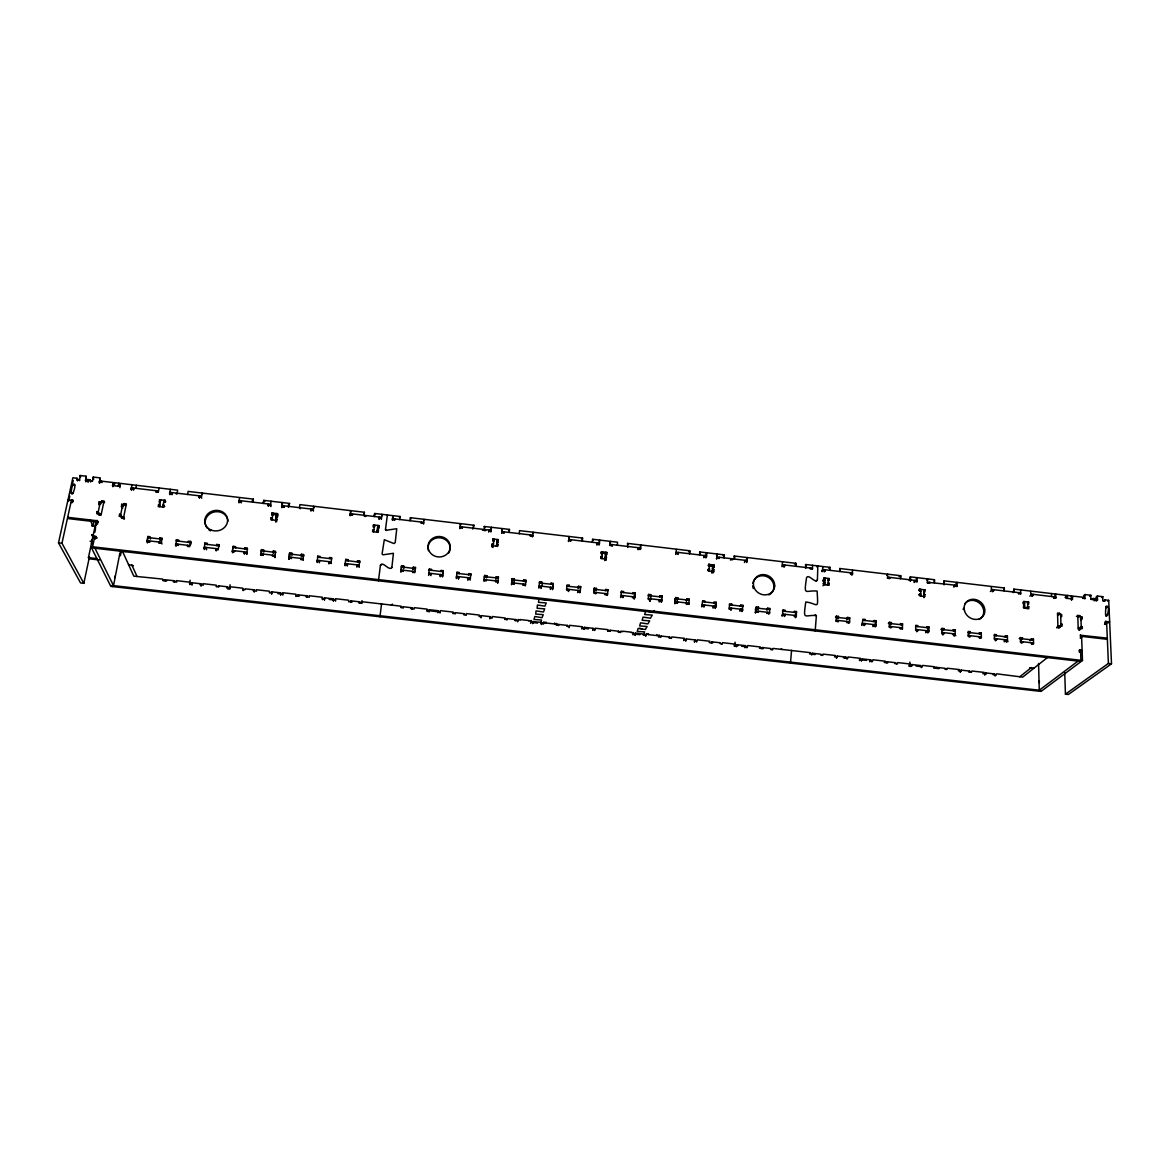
<?xml version="1.0" encoding="UTF-8"?>
<svg xmlns="http://www.w3.org/2000/svg" width="1170" height="1170" viewBox="0 0 1170 1170"><rect width="100%" height="100%" fill="white"/><g stroke="black" fill="none" stroke-linecap="round" stroke-linejoin="round"><path stroke-width="1.5" d="M403.197 607.83L403.211 606.762L412.089 607.771L412.074 608.824M403.24 571.413L403.24 570.214L403.109 571.253L400.871 570.989M925.719 632.751L926.742 630.688L925.719 631.741M926.757 627.632L926.757 626.623L928.863 626.871L928.848 631.946L926.742 631.698M927.43 583.055L927.605 578.901L926.581 580.028M927.825 632.999L927.825 627.924L928.863 626.871M929.506 583.303L929.682 582.119L928.658 583.245M403.796 566.104L403.65 568.342L403.796 566.104L401.559 565.841L400.886 572.188M920.293 666.461L920.307 665.496L911.883 664.545L910.947 666.432L911.883 664.545M920.79 596.027L920.805 589.373L919.474 590.865L919.474 588.876M923.934 589.738L923.949 597.621L924.973 594.521L923.934 594.389M923.964 592.971L924.987 589.856L919.766 589.241L918.772 590.367M914.106 582.528L915.101 580.393L914.121 581.534M915.861 581.665L917.192 580.642L887.65 577.146M917.017 581.826L917.207 577.673L916.212 578.814M917.792 630.674L917.792 629.65L916.783 631.727L917.792 630.674L915.686 630.425L915.7 625.336L917.806 625.584L917.806 626.608M919.752 593.907L918.757 595.018L920.79 594.024L919.752 593.907L919.752 595.896L924.973 596.51M919.766 589.241L919.766 591.245L920.805 591.362M910.333 580.788L910.275 577.468M909.924 662.074L909.748 665.438M934.391 582.733L934.464 579.706L910.333 576.854L910.289 579.867M910.582 580.861L910.333 576.854M900.505 578.302L900.666 575.713L839.768 568.503L840.235 571.209M900.213 628.831L900.139 627.91M900.417 624.59L900.417 623.581L902.538 623.815L902.333 629.08M900.666 575.713L900.549 578.77M886.216 662.659L887.109 661.723L895.533 662.688L895.533 663.653L897.507 663.873M887.474 578.331L887.679 574.178L886.743 575.318M887.094 662.688L887.109 661.723M891.452 622.542L890.487 624.619L891.452 622.542L889.346 622.294L889.288 627.383L891.394 627.617L891.408 626.608L890.458 627.661M889.566 578.58L889.726 577.395L888.79 578.536M873.01 626.667L873.961 624.59L873.025 625.658M874.005 621.533L874.019 620.524L876.125 620.758L876.052 625.848L875.131 626.915L875.175 623.522M592.342 542.383L592.59 539.253L617.555 542.207L617.321 545.205M869.836 661.767L870.714 659.865L862.246 658.9L861.383 660.801L862.246 658.9M412.688 572.51L412.703 571.311L412.571 572.335L414.794 572.598L415.467 567.45L413.244 567.187L413.083 569.424L413.244 567.187M592.605 539.385L593.117 540.306M861.91 625.394L862.904 619.237L865.025 619.471L864.996 620.495M864.937 624.561L864.952 623.552L864.03 625.628L864.937 624.561L862.817 624.327M415.467 567.45L415.438 568.649L401.427 566.865L401.427 568.474M845.793 658.008L845.808 657.043L837.34 656.077L836.506 657.979L837.34 656.077M847.533 617.453L846.641 619.544L847.533 617.453L849.654 617.702L849.552 622.791L847.431 622.542L847.446 621.533L846.568 622.601M850.502 573.973L850.444 573.066M851.614 574.075L852.755 573.037L823.007 569.512L821.91 571.062M851.921 572.525L851.862 575.172L852.637 570.287M836.126 621.431L836.389 616.166L838.51 616.414L837.632 618.506L838.51 616.414M838.246 621.679L838.422 620.48L837.559 621.562M839.768 568.503L839.694 571.486M828.053 585.146L828.214 578.463M828.097 583.143L829.15 583.26L829.106 585.263L823.826 584.649L823.007 585.775M824.002 577.965L823.124 581.11L824.002 577.965L829.267 578.594L829.223 580.583L828.17 580.466M806.232 567.201L805.604 564.496L830.027 567.348L829.866 570.419M822.159 571.677L822.919 566.763M823.826 584.649L823.885 582.645L824.938 582.762L823.066 583.786L823.885 582.645M825.084 570.755L825.113 569.761L824.265 571.925L825.084 570.755L822.978 570.507M824.879 584.766L825.055 578.097L823.958 579.618M421.317 523.283L421.449 522.069L421.317 523.078L423.511 523.326L424.037 519.319L423.993 520.343M822.817 655.39L820.828 655.171L820.843 654.205L812.346 653.24L811.688 654.995M815.168 630.937L816.397 615.537C804.112 614.601 803.088 621.241 805.779 601.994C817.976 603.267 818.386 611.53 817.099 591.069C805.004 589.987 803.79 596.817 806.539 577.658C808.645 573.388 815.314 584.122 817.42 579.867L817.83 565.914L817.026 567.084M810.371 568.02L810.342 569.015L812.448 569.264L812.565 565.285M423.584 524.028L423.642 522.332L392.491 518.646L392.52 520.357M805.706 568.43L805.589 564.583M363.928 515.356L364.382 512.255L299.886 504.621L299.461 507.78L300.383 508.76M484.585 530.507L484.234 526.441L509.491 529.425L508.511 530.303M791.578 650.301L790.452 663.127M795.644 565.9L795.834 563.311L734.248 556.013L734.862 557.914M794.196 615.376L794.167 616.4L796.302 616.648L796.477 611.544L794.342 611.296L794.298 612.319M795.834 563.311L795.688 566.353M795.527 617.731L796.477 611.544M781.94 566.719L782.554 561.995M782.189 616.195L783.125 609.994L785.26 610.243L785.231 611.266M784.675 565.987L784.704 564.993L783.929 567.158L784.675 565.987L782.554 565.739M785.07 615.347L785.114 614.323L784.324 616.444L785.07 615.347L782.935 615.098M766.745 613.387L767.461 612.29L767.418 613.314L769.553 613.563L769.758 608.458L767.622 608.21L766.862 610.33M762.138 648.502L762.167 647.536L770.723 648.502L770.679 649.482L772.697 649.701M427.05 611.515L427.24 609.146L414.18 607.654L414.151 609.073L410.889 608.692M428.629 575.391L428.82 573.168L442.684 574.777L442.582 576.357M429.288 570.258L429.332 569.059L431.554 569.307L431.423 570.346M755.454 613.109L755.688 608.005L756.376 606.908L758.526 607.157L757.78 609.278L758.526 607.157M756.376 606.908L756.156 612.012L758.306 612.261L758.35 611.237L757.648 612.334M745.553 645.65L744.88 647.58L745.553 645.65L736.983 644.67L736.31 646.615L736.983 644.67M429.302 609.731L429.127 611.749L429.302 609.731L438.165 610.74L438.092 611.778M430.853 575.655L431.043 573.432L430.911 574.455L428.688 574.207L429.332 569.059M739.923 611.31L740.639 609.19L739.966 610.287M740.785 606.133L740.829 605.109L742.979 605.358L742.072 611.559L742.233 608.166M744.471 562.507L745.188 560.328L744.529 561.512M746.445 561.659L747.308 560.576L717.225 557.022L716.406 558.602M746.709 562.551L747.454 557.578L746.562 559.172M735.082 642.184L734.307 646.381M252.837 502.179L253.363 499.122L188.121 491.4L187.595 494.53M253.363 499.151L252.179 500.848M729.202 609.087L729.568 603.808L731.703 604.056L731.659 605.066M731.455 609.16L731.499 608.137L730.811 610.257L731.455 609.16L729.305 608.912M734.102 559.011L734.248 556.013M724.259 555.457L724.128 557.958L724.391 554.858L699.718 551.933L700.42 553.849M722.299 643.983L720.267 643.749L720.325 642.783L711.726 641.803L711.579 642.944M713.071 608.21L713.744 606.089L713.13 607.201M713.919 603.018L713.963 601.994L716.128 602.243L715.85 607.362L713.685 607.113M716.654 559.011L717.385 554.024L716.566 555.618M715.221 608.458L716.128 602.243M719.184 558.47L719.345 557.271L718.731 558.456M708.508 569.088L707.909 570.258L709.576 569.22L708.508 569.088L708.391 571.092L713.729 571.721L713.846 569.717L712.164 570.77L713.846 569.717M714.095 565.037L713.378 568.21L714.095 565.037L708.771 564.408L708.654 566.412L709.722 566.543M709.152 564.101L709.459 571.223M713.232 570.887L713.13 572.89L713.729 571.721M704.384 556.51L704.442 555.501L703.799 557.695L704.384 556.51L706.519 556.759L706.738 552.766L705.949 554.361M701.781 606.908L702.658 600.693L704.823 600.941L704.764 601.965M705.817 556.847L706.578 555.765L676.348 552.181L675.631 553.79M703.93 607.157L704.589 605.022L703.989 606.133M699.718 551.933L699.528 554.96M695.024 639.902L694.424 641.862L695.024 639.902L686.395 638.937L685.81 640.882L686.395 638.937M90.192 519.86L92.927 526.31L93.688 522.083M689.7 551.377L689.539 553.863L689.817 550.763L627.529 543.392L627.983 544.43M686.615 604.173L686.775 602.974L686.205 604.086M687.024 598.879L686.395 601.029L687.024 598.879L689.188 599.128L688.779 604.422M438.048 611.705L437.975 612.758L438.165 610.74M440.344 575.552L440.271 576.737L440.476 574.514L440.344 575.552L442.567 575.801M675.807 553.395L675.748 554.39L676.435 549.432M674.812 603.808L675.69 597.563L677.839 597.811L677.24 599.961L677.839 597.811M677.971 554.434L678.483 552.445L677.942 553.644M675.69 597.563L675.353 602.682L677.518 602.93L677.591 601.906L677.035 603.033M669.503 638.162L669.649 637.021L661.006 636.041L660.523 637.036M440.052 612.992L440.271 610.623L453.287 612.1L453.156 613.49M442.962 573.285L443.064 571.691L429.214 570.082M443.108 571.852L443.196 570.667L440.973 570.404L440.856 571.428M648.356 633.628L648.282 634.608L656.94 635.588L656.999 634.608M659.149 601.994L659.719 599.844L659.222 600.971M659.938 596.773L659.997 595.749L662.161 595.998L661.313 602.243L661.533 598.835M658.491 636.802L659.163 635.003M661.006 636.041L660.933 637.021L658.9 636.787M635.544 633.16L635.032 635.12L635.544 633.16L644.202 634.14L644.143 635.105L646.176 635.339L645.723 636.334M650.725 595.705L650.798 594.682L648.633 594.433L648.268 599.552L650.432 599.8L650.505 598.777L649.95 600.927L650.432 599.8M645.796 635.368L646.425 633.555M648.282 634.608L648.472 633.789M651.251 595.764L649.906 601.409M632.59 596.715L632.517 597.738L634.696 597.987L635.076 592.868L632.897 592.62L632.824 593.643M622.82 631.215L631.493 632.209M634.345 595.91L634.155 598.47L634.769 596.963L621.182 595.398L620.597 596.905M634.228 599.113L635.076 592.868M638.059 549.724L638.513 547.721L638.045 548.935M640.502 549.169L640.882 544.971L640.253 546.595M450.07 549.227L450.172 547.999A11.1 10.237 4.2 0 0 434.699 537.293A11.1 10.237 4.2 0 0 432.564 554.902A11.1 10.237 4.2 0 0 450.172 547.999M620.67 597.548L621.504 591.289L623.668 591.552L623.595 592.576M609.614 631.259L610.009 630.25L618.696 631.244L618.623 632.209L620.67 632.443M622.908 597.621L623.361 595.647L622.923 596.773M627.529 543.392L627.764 547.414M609.862 631.39L610.009 630.25M610.067 545.571L610.462 541.374L609.921 543.012M605.314 590.616L605.724 589.475L607.903 589.724L607.479 594.843L605.299 594.594L605.387 593.57L604.992 594.711M612.217 545.834L612.363 544.62L611.954 545.849M601.965 558.616L602.521 551.904L602.009 553.512M606.06 558.309L605.884 560.313L606.455 557.096L605.373 556.978L604.978 558.178L606.06 558.309L606.455 557.096M606.44 553.615L606.279 555.633L606.835 552.415L601.453 551.772L601.058 552.986L606.44 553.615L606.835 552.415M605.636 590.499L605.724 589.475M597.212 543.845L597.3 542.851L596.832 545.074L597.212 543.845L599.362 544.094L599.698 540.101L599.186 541.739M596.466 588.393L595.998 590.572L596.466 588.393L594.287 588.144L593.848 593.278L596.042 593.526L596.115 592.503L595.735 593.643M598.981 544.24L599.449 543.099L568.869 539.487L568.444 541.14M593.117 628.334L592.678 630.308L593.117 628.334L584.4 627.339L583.976 629.328L584.4 627.339M601.058 556.467L600.663 557.68L601.746 557.797L602.14 556.598L601.058 556.467L600.883 558.485L606.294 559.114M601.453 551.772L601.278 553.79L602.36 553.907M578.112 587.472L578.463 586.316L580.656 586.565L580.203 591.698L578.009 591.435L578.097 590.411L577.658 592.59L577.761 591.567M399.716 519.626L400.169 516.496L374.619 513.469L374.239 516.613L374.605 514.098M459.942 528.708L460.161 526.646L491.093 530.303L490.859 531.97L491.429 527.29L491.195 528.972M460.366 525.33L460.527 523.634L460.015 528.328M582.324 541.081L582.587 538.068L519.568 530.624L519.275 533.754M578.463 586.316L578.024 588.495M456.315 578.594L456.534 576.371L470.369 577.965L470.121 580.174M456.914 573.461L457.031 572.262L459.24 572.525L459.123 573.709M568.708 590.367L568.81 589.344L568.386 591.523L568.708 590.367L566.529 590.119L566.997 584.985L569.176 585.234L569.088 586.272M558.441 625.453L558.734 624.429L567.465 625.423L567.377 626.389L569.439 626.623M462.223 528.167L462.355 526.895L462.223 527.904L460.044 527.641M556.379 625.219L556.818 623.376M558.734 624.429L558.646 625.409L556.584 625.175M568.518 541.52L569.146 536.489L568.722 538.141M453.141 613.431L455.218 613.665L455.335 612.685L464.168 613.694L464.037 614.835M552.533 589.695L552.854 586.272M545.966 622.001L545.863 622.966L554.609 623.961L554.712 622.996M543.538 623.756L543.948 621.913M550.339 589.431L550.734 587.252L550.441 588.408M551.026 584.181L551.128 583.157L553.322 583.406L552.825 588.539L550.646 588.276M538.843 588.115L539.619 581.826L541.812 582.075L541.71 583.099M541.315 587.208L541.417 586.185L541.037 588.364L541.315 587.208L539.121 586.945M541.944 586.243L542.236 583.157M532.993 621.504L532.642 623.508L532.993 621.504L541.754 622.498L541.388 624.487L541.651 623.478M520.138 619.559L528.913 620.553M537.556 623.083L530.683 622.294L531.048 620.436M532.628 536.43L533.081 532.218L532.876 533.213M515.853 620.539L515.955 619.573L507.166 618.579L506.976 619.603M523.604 581.007L523.707 579.984L525.9 580.232L525.389 585.366L523.18 585.117L523.297 584.079L523.048 585.249M513.791 584.225L513.937 583.011L513.718 584.166M514.376 578.901L514.039 581.095L514.376 578.901L512.167 578.638L511.773 581.241M507.034 619.72L507.166 618.579M512.167 578.638L511.626 583.771L513.835 584.035M288.42 507.341L289.575 503.407L263.718 500.35L263.279 503.495L263.703 500.979M509.476 529.454L509.169 532.438M496.504 546.229L497.25 539.502L497.001 541.169M497.82 544.342L497.63 545.586L496.548 545.454L496.738 544.211L497.82 544.342L497.601 546.361L492.131 545.717L491.956 546.96L492.365 543.699L493.447 543.831L493.272 545.074L492.19 544.942L492.365 543.699M497.937 542.895L498.347 539.633L492.877 538.99L492.702 540.233M490.098 616.634L489.82 618.637L490.098 616.634L481.294 615.639L481.031 617.643L481.294 615.639M495.758 580.905L495.656 581.929L497.864 582.192L498.42 577.059L496.212 576.795L495.919 579.004L496.212 576.795M504.021 533.052L504.109 532.16M468.483 574.923L468.643 573.607L470.852 573.856L470.706 575.055M486.384 579.823L486.267 580.846L484.058 580.598L484.643 575.465L486.852 575.713L486.735 576.737M492.877 538.99L492.658 541.008L493.755 541.14M466.113 615.069L466.289 613.577L479.261 615.054L479.071 616.444L481.177 616.605M472.841 529.118L474.113 525.242L410.363 517.696L409.968 520.708M464.168 613.694L464.051 614.659L466.128 614.893M470.852 573.856L470.252 579.004L468.044 578.74M455.218 613.665L455.335 612.685M457.031 572.262L456.417 577.41L458.625 577.658M459.123 573.549L459.24 572.525M442.479 576.985L443.196 570.667M177.094 493.228L177.679 490.171L101.468 481.148L101.351 482.391M411.957 608.751L412.089 607.771M403.211 606.762L403.08 607.742L400.988 607.508M488.65 532.087L488.914 530.039L488.797 531.048L490.976 531.297M381.566 603.72L379.957 616.78M391.848 567.713L393.427 553.293L382.999 554.814L382.063 554.053L384.301 539.721L393.954 543.553L395.197 542.661L396.762 528.738L386.407 530.215L385.471 529.454L387.402 514.976M483.956 581.139L484.175 579.559L497.967 581.154L497.674 583.362M484.307 578.053L484.643 575.465M378.349 530.303L378.393 531.575L377.281 531.458L377.237 530.185L378.349 530.303L378.056 532.335L372.528 531.692L372.806 529.659L373.917 529.791M378.773 528.884L379.007 525.593L373.479 524.935L373.186 526.953L374.298 527.085M362.027 600.605L361.691 603.223M373.625 531.809L374.59 525.067L374.663 526.778M376.945 532.204L377.895 525.462L377.968 527.173M379.314 518.383L379.168 519.378L379.27 517.082L379.124 518.091L381.332 518.354L381.888 514.332L381.947 516.058M486.559 577.922L486.852 575.713M350.649 601.789L350.795 600.81L359.716 601.833L359.599 602.989M356.777 565.9L356.923 564.861L356.865 567.114L356.777 565.9L359.014 566.163L359.088 567.172M357.362 561.775L357.523 560.752L359.76 561.205M359.014 566.163L359.746 561M492.994 547.487L493.974 539.121L493.74 540.789M347.256 564.803L347.402 563.764L347.358 566.017L347.256 564.803L345.018 564.54L345.779 559.392L348.017 559.64L348.119 560.869M347.856 560.679L348.017 559.64M350.123 515.736L350.634 510.632L350.766 512.372M352.258 515.136L352.389 513.908L352.492 515.209M333.435 598.835L333.421 600.897L333.435 598.835L324.47 597.826L324.47 599.874L324.47 597.826M496.841 542.763L497.031 541.52L498.127 541.651M328.902 563.881L328.902 561.629L329.048 562.858M329.37 558.543L329.53 557.505L331.768 557.768L330.993 562.916L328.755 562.668M498.157 540.876L498.347 539.633M319.366 562.785L319.366 560.532L319.527 561.761M319.834 557.432L319.995 556.408L317.757 556.145L317.128 562.521M306.906 596.832L307.067 595.852L298.087 594.828L297.955 595.983M502.047 530.259L502.31 528.577L501.872 532.584L504.051 532.847M501.725 533.257L501.988 531.59L532.774 535.216L532.438 536.884M301.465 554.258L301.509 556.525L301.465 554.258L303.717 554.521L302.898 559.684L300.646 559.421L300.807 558.382L301.012 559.611M311.015 511.115L311.015 509.023L311.205 510.339M313.107 510.5L313.706 506.259L313.955 508.014M280.624 592.839L280.698 594.916L280.624 592.839L271.615 591.815L271.703 593.892L271.615 591.815M289.005 559.084L289.648 552.898L291.944 553.366M289.048 559.289L289.648 552.898M291.111 558.514L291.242 557.286L291.462 558.514M291.9 553.147L291.959 555.428M498.23 578.229L498.42 577.059M492 617.906L492.219 616.517L505.162 617.994L504.972 619.486M281.751 507.663L282.219 502.53L282.54 504.299M274.979 557.666L275.564 551.26L273.312 550.997L273.4 553.278L273.312 550.997M283.827 507.049L283.944 505.82L284.193 507.136M1105.943 606.557C1112.494 602.989 1103.646 630.352 1105.943 606.557L1107.463 606.733L1106.118 607.815M271.923 519.875L273.063 513.118M276.661 521.703L276.749 518.368L275.623 518.237L276.998 519.685M277.524 513.645L277.451 516.979L277.524 513.645L271.952 512.986L271.601 515.019L272.727 515.151M272.625 555.136L272.449 556.159L274.716 556.423M268.164 504.987L268.339 503.978L268.442 506.317L268.164 504.987L270.402 505.25L270.665 506.581M243.097 590.645L242.79 589.548L244.91 589.782L245.086 588.803L254.109 589.826L254.183 591.727M254.226 591.903L254.109 589.826M263.835 552.167L263.718 549.885L261.466 549.637L260.588 554.799L262.855 555.063L263.031 554.024L263.308 555.267M270.402 505.25L271.089 501.213M271.147 517.725L272.522 519.158L271.147 517.725L270.811 519.743L276.398 520.401M246.768 554.404L247.338 547.999L245.086 547.735L244.983 549.081M244.179 552.898L244.369 551.86L244.501 554.141L244.179 552.898L246.446 553.161M227.36 587.793L227.536 586.813L218.468 585.79L218.293 586.77L216.172 586.521M234.731 550.748L234.556 551.787L232.289 551.523L233.196 546.361L235.462 546.624L235.799 547.882M235.287 547.648L235.462 546.624M230.066 584.766L229.817 589.139L227.697 588.905L227.536 586.813M239.236 501.842L239.06 502.837L239.514 497.747M241.239 502.881L241.152 500.76L241.473 502.105M215.821 549.622L216.011 548.598L216.201 550.88L215.821 549.622L218.103 549.885L219.039 544.723L216.757 544.459L216.582 545.483M206.564 549.768L206.359 547.472M206.929 544.372L207.119 543.333L204.838 543.07L204.297 549.505M200.874 583.786L201.079 585.877L200.874 583.786L191.792 582.748L192.012 584.854L191.792 582.748M189.876 584.605L190.081 580.218M511.451 584.751L511.743 582.748L525.491 584.342L525.169 585.892M188.165 542.207L188.355 541.169L190.637 541.432L191.061 542.704L176.217 540.818M190.637 541.432L189.672 546.609L187.39 546.346L187.58 545.308L188.019 546.58M199.105 496.826L199.295 495.817L199.514 498.171L199.105 496.826L201.342 497.089L201.679 498.215M201.342 497.089L202.103 493.053L202.498 494.413M173.95 581.724L174.14 580.744L165.029 579.72L164.838 580.7M175.88 546.229L176.407 539.779L178.688 540.043L178.483 541.081M169.913 494.676L170.235 489.279M172.092 494.72L171.902 492.585L172.37 493.945M159.325 506.668L160.656 499.882M162.718 507.063L164.049 500.292L164.692 502.076M165.087 500.058L164.78 502.456L163.654 502.325M159.88 537.878L160.173 540.189L159.88 537.878L162.162 538.141L161.153 543.319L158.871 543.055L159.061 542.017L159.559 543.289M155.99 491.956L156.107 490.713L156.605 492.073M150.477 539.063L150.169 536.752L147.888 536.489L146.864 541.666L149.146 541.929L149.351 540.891L149.862 542.163M147.376 542.938L147.888 536.489M158.257 492.219L159.091 488.299M159.72 504.636L158.593 504.489L158.184 506.537L163.844 507.195L164.253 505.162L163.113 505.03L164.721 506.493M159.617 503.129L159.529 499.751L165.175 500.424L165.657 501.769M530.361 536.211L530.61 534.968L530.507 535.962L532.672 536.226M135.764 488.314L136.393 485.287M124.078 519.158L123.508 517.827L126.389 503.846L124.122 503.583L123.903 504.592M131.596 489.118L131.391 490.128L131.786 484.994M114.689 577.863L114.894 576.196M133.57 490.171L133.321 488.022L133.863 489.396M119.676 555.545L120.7 550.558M121.227 551.743L120.408 555.735L119.691 554.17L113.519 585.629L94.96 548.247M119.589 514.215L121.3 515.678L119.589 514.215L119.165 516.277L123.727 516.804L124.473 518.559L121.636 518.237M121.782 507.707L121.636 504.328L126.184 504.87M120.305 516.409L122.762 504.46L123.523 506.259M121.446 516.54L121.227 517.564L123.508 517.827M523.473 581.154L523.707 579.984M515.751 620.597L515.955 619.573M118.214 486.237L118.857 483.21L119.618 485.038M120.349 485.725L119.208 485.594L119.428 484.585M119.925 487.744L119.779 484.351L118.638 484.219L119.208 485.594M112.846 486.691L112.788 483.517L114.016 483.883M113.051 486.413L112.788 483.517M113.49 485.682L114.133 482.64L114.718 484.029M525.476 582.821L525.9 580.232M517.71 621.811L518.091 619.457L520.094 620.041M97.125 511.597L98.88 513.06L97.125 511.597L96.686 513.645L101.263 514.186M99.231 501.711L99.406 505.089L99.231 501.711L103.794 502.237M91.684 541.008L92.298 539.458M99.494 559.991L89.037 558.792L88.437 557.622L96.32 520.504M97.827 513.791L100.371 501.842L101.19 503.641M77.044 478.252L77.483 480.665L77.044 478.252L72.876 477.769L58.5 542.865L80.584 582.967L83.831 583.333L89.461 556.759M92.854 542.017L90.09 541.198M94.785 532.423L95.487 529.045M96.262 525.447L97.315 520.474M97.607 523.941L97.52 520.782L67.684 517.316L68.372 518.632L98.134 522.098M101.512 501.974L101.731 500.95L104.013 501.213L104.613 502.573L102.331 502.31L101.731 500.95M95.618 538.785L95.955 536.503L92.24 535.962L91.64 534.763M104.013 501.213L101.044 515.209L98.763 514.946L98.982 513.922L99.596 515.253M96.466 538.302L95.955 536.503M99.494 483.049L99.845 477.857L93.234 477.067L92.474 481.338M99.596 483.268L99.845 477.857M90.617 481.996L90.309 479.832L87.677 479.51L88.086 481.908L87.677 479.51M93.644 479.466L93.234 477.067M86.068 476.219L85.819 481.645L86.068 476.219L79.984 475.503L79.648 480.695M72.247 502.603L72.584 500.336L68.006 499.795L68.694 501.155M72.789 499.956L72.335 502.003L71.443 500.19L61.966 543.26L83.831 583.333M69.059 499.502L69.79 496.197M72.642 483.268L73.242 480.534M71.224 493.184C71.472 480.943 78.024 481.192 72.95 493.389C72.028 495.32 69.717 492.087 72.95 493.389M364.367 512.314L363.621 513.162M528.855 621.036L531.004 620.934M539.619 581.826L539.355 582.982L553.22 584.43M538.858 587.472L539.224 585.921L552.927 587.501L552.533 589.051M530.58 623.274L530.829 622.25M541.534 583.245L541.812 582.075M550.836 584.313L551.128 583.157M541.491 623.522L541.754 622.498M545.863 622.966L543.889 622.396M570.711 540.979L571.033 539.736L570.945 540.745L568.781 540.481M554.609 623.961L556.774 623.859M400.169 516.526L399.35 517.389M568.854 586.404L569.176 585.234M567.158 626.433L567.465 625.423M289.56 503.495L288.288 505.118M580.291 587.72L580.656 586.565M569.117 627.646L569.629 625.321L582.47 626.769L582.016 628.129L588.408 628.846M579.852 592.839L580.291 590.674L566.616 589.095M599.04 545.118L599.362 544.094M605.226 553.893L605.767 552.284L604.685 560.591M594.287 588.144L593.907 589.3L607.815 590.748M593.687 590.704L594.199 589.168M581.929 629.094L582.265 628.085M392.491 604.129L391.321 605.256M391.833 567.406C389.332 571.691 382.97 560.854 380.44 565.125L378.48 580.803M607.493 590.865L607.903 589.724M594.813 629.577L595.281 628.231L608.093 629.679L607.581 631.025M607.025 595.34L607.566 593.819L593.936 592.239M594.726 630.542L595.091 629.533L593.029 629.314M621.065 592.444L621.504 591.289M607.815 631.156L609.936 631.23M582.572 538.098L581.519 538.931M640.034 549.593L640.663 547.969L610.213 544.372M618.286 632.239L618.696 631.244M634.389 595.413L635.003 593.892L621.416 592.312M474.099 525.301L473.192 526.12M620.334 632.473L620.875 631.142L622.776 631.698M631.464 632.692L633.643 632.59L633.072 633.921L639.873 634.696M648.633 594.433L648.136 595.574L662.103 597.022M632.999 634.886L633.423 633.891M650.301 595.822L650.798 594.682M645.606 611.266L644.641 614.513L652.275 615.113L650.432 618.213L643.061 617.102L642.125 620.275L649.686 620.875L647.873 623.903L640.575 622.82L639.654 625.921L647.127 626.52L645.357 629.489L638.133 628.407L637.226 631.449L644.597 631.873L643.266 635.076M77.761 480.3L78.58 480.197M93.249 534.953L91.772 535.304M93.717 536.43L93.059 534.544L92.839 536.884M659.5 596.89L659.997 595.749M654.279 610.696L653.05 612.407L648.37 611.398M643.763 635.134L644.202 634.14M661.65 597.139L662.161 595.998M661.211 601.599L661.898 600.093L648.341 598.528M656.94 635.588L659.134 635.485M674.9 600.093L675.616 598.587M674.71 603.15L675.426 601.658L688.94 603.223M705.919 557.944L706.519 556.759M669.152 638.016L669.649 637.021M688.618 600.254L689.188 599.128M671.185 638.25L671.843 636.933L684.552 638.367L683.85 639.683M708.771 564.408L708.172 565.593L713.495 566.207M671.536 638.396L669.591 638.001M712.223 566.485L713.042 564.905L711.857 573.154M712.311 568.093L713.992 567.04M701.634 606.265L702.424 604.773L715.908 606.338L715.075 607.815M683.792 640.648L684.318 639.668L686.337 639.902M715.236 604.758L716.069 603.267L702.6 601.716M696.501 641.116L697.232 639.814L709.897 641.248M696.442 642.081L696.984 641.101L694.965 640.882M689.759 550.851L688.603 551.596M731.06 605.168L731.703 604.056M711.155 642.783L711.726 641.803M740.171 606.221L740.829 605.109M1004.255 591.025L1004.299 587.969L944.088 580.846L943.956 584.459M742.306 606.469L742.979 605.358M721.744 643.983L722.534 642.681L735.169 644.129L734.351 645.416L737.948 645.825M741.897 610.901L742.789 609.438L729.349 607.888M724.391 554.858L723.118 555.677M755.41 609.394L756.332 607.932M755.279 612.451L756.2 610.989L769.597 612.539L768.631 613.987M773.955 587.091L774.686 585.951M766.906 609.307L767.622 608.21M769.041 609.555L769.758 608.458M746.928 646.849L747.791 645.547L760.383 646.981L759.491 648.268L763.089 648.677M746.884 647.814L747.528 646.849L741.546 646.235M783.125 609.994L782.379 611.091L796.434 612.568L795.41 614.016M781.984 615.537L782.979 614.074L796.331 615.625L795.293 617.073M761.509 648.502L762.167 647.536M816.148 581.022L817.23 580.144M772.054 649.701L772.96 648.414L810.591 652.684L809.596 653.957L814.993 654.571M824.177 581.241L825.011 580.101L823.958 579.969M828.448 579.735L829.267 578.594M829.15 583.26L827.263 584.269M782.086 649.555L781.297 648.677M815.227 614.586L816.192 615.815M835.672 617.073L836.389 616.166M811.585 654.191L812.346 653.24M848.776 618.784L849.654 617.702M830.027 567.348L828.609 568.152M822.071 655.375L823.11 654.118L835.599 655.536L834.532 656.794M848.396 623.2L849.566 621.767L836.287 620.232M864.118 620.553L865.025 619.471M861.632 624.721L862.831 623.303L876.067 624.838L874.838 626.257M873.098 621.592L874.019 620.524M875.204 621.84L876.125 620.758M845.003 657.979L845.808 657.043M846.992 658.198L848.074 656.955L860.55 658.359L859.423 659.617L866.517 660.421M846.963 659.163L847.782 658.227L843.424 657.803M889.346 622.294L888.381 623.361L902.523 624.838M927.254 582.25L957.016 585.351L955.583 586.346M859.394 660.582L860.243 659.646M923.964 590.982L924.987 589.856M923.964 595.632L924.973 594.521M901.558 624.882L902.538 623.815M869.851 660.801L870.714 659.865M871.825 661.021L872.981 659.778L885.412 661.196M871.811 661.986L872.688 661.05L870.699 660.831M955.934 583.508L957.001 582.382L956.841 586.536M1082.85 598.455L1083.025 597.285L1013.863 589.11L1013.322 592.649M953.872 586.228L954.939 585.102L953.886 587.223M894.626 663.609L895.533 662.688M896.615 663.843L897.829 662.6L910.216 664.004M927.488 632.327L928.848 630.922L915.686 629.401M943.824 629.913L944.088 628.626L941.996 628.392L940.943 629.431L955.115 630.922M963.012 609.19L964.095 608.107M944.088 628.626L943.035 629.928M941.835 633.643L941.996 628.392M934.464 579.706L934.318 582.294M991.239 586.682L991.516 590.411L990.39 591.523M943.049 634.754L944.102 632.692L942.523 634.696M546.975 599.917L538.887 599.025L538.522 602.345L546.2 602.959L544.957 606.148L537.439 605.007L537.103 608.268L544.693 608.868L543.465 611.998L536.035 610.886L535.714 614.074L543.231 614.674L542.017 617.731L534.807 616.488L533.988 619.427L541.432 620.027L540.993 623.464L543.714 623.712M993.593 590.66L992.452 591.771L993.579 589.665L993.593 590.66L991.516 590.411M954.033 630.952L955.115 629.899L953.009 629.665L953.023 630.674M919.357 666.417L920.307 665.496M921.331 666.637L922.603 665.408L934.962 666.812L933.66 668.041L938.983 668.64M921.317 667.602L922.282 666.681L916.037 666.037M954.062 636.027L955.144 634.988L955.115 629.899M970.296 631.668L969.199 633.716L970.296 631.668L968.204 631.42L968.248 636.495L970.354 636.743L970.339 635.719L969.228 636.758M935.634 668.26L936.614 667.353L944.994 668.304L944.994 669.269L946.969 669.489M1018.368 592.912L1018.485 593.804M1020.547 594.053L1020.664 589.914M980.153 633.979L981.279 632.926L979.188 632.692L979.202 633.701M1030.638 591.406L1031.033 595.077L1029.834 596.188M945.974 669.445L947.305 668.216L959.634 669.62L958.274 670.834M979.831 638.367L981.337 636.992L968.248 635.485M1022.916 603.033L1024.525 601.57L1024.671 608.21M1023.37 604.656L1024.569 603.559L1023.531 603.442L1023.487 601.453L1028.649 602.053L1028.693 604.042L1027.655 603.925M1033.095 595.325L1031.881 596.422L1033.066 594.331L1033.095 595.325L1031.033 595.077M1027.435 603.15L1028.649 602.053M1023.428 607.303L1024.628 606.221L1023.589 606.104L1023.633 608.093L1028.796 608.692L1028.752 606.703L1026.514 607.669L1028.752 606.703M995.275 635.719L996.431 634.681L996.445 635.705M961.257 670.147L960.248 672.019L961.257 670.147L969.623 671.097L969.637 672.063L971.597 672.282M996.518 639.756L995.363 640.794L996.504 638.747L996.518 639.756L994.427 639.522L994.339 634.447L996.431 634.681M1004.138 636.743L1007.385 635.953L1007.487 641.028L1006.302 642.052M1006.215 636.992L1007.385 635.953M1054.492 595.164L1055.749 594.053L1055.662 598.192M1053.468 597.051L1053.6 597.958M968.584 672.004L969.623 671.097M1004.196 640.794L1005.381 639.771L1004.226 641.803M1054.17 598.484L1055.837 597.022L1031.019 594.097M970.559 672.238L971.948 671.024L984.233 672.414L982.815 673.627L986.325 674.022M1004.299 587.969L1004.196 590.309M1065.651 596.89L1067.347 595.428L1067.449 598.396M1066.367 596.305L1065.095 597.402L1067.391 596.422L1066.367 596.305L1066.221 598.455M1022.492 637.708L1021.308 639.741L1022.492 637.708L1019.216 638.498L1033.446 639.975M1071.398 596.115L1071.72 598.908M1071.442 597.109L1072.671 597.051L1071.676 599.932M1072.671 597.051L1071.384 598.133L1071.457 600.108M985.842 672.94L984.789 674.812L985.842 672.94L994.193 673.891L994.207 674.856L996.167 675.075L995.085 675.982M1021.381 642.783L1022.58 641.76L1022.609 642.769L1020.518 642.535L1020.415 637.46M1058.323 614.367L1059.581 613.299L1058.353 615.361M1030.112 639.756L1033.417 638.966L1033.549 644.026L1031.457 643.792L1031.443 642.783M1030.141 640.765L1031.34 638.718M1090.85 599.406L1090.908 595.281L1084.956 594.565L1083.654 595.662L1083.756 598.294M1032.189 639.99L1033.417 638.966M993.111 674.797L994.193 673.891M1084.897 598.704L1084.956 594.565M995.07 675.017L996.518 673.803L1022.682 677.123L1047.72 657.306L1044.678 656.955M1031.881 644.377L1033.519 643.017L1020.503 641.511M1089.606 596.364L1090.908 595.281M1056.685 627.778L1060.02 626.974L1059.991 625.979L1058.748 628.027L1060.02 626.974M1060.707 625.263L1061.98 624.21L1062.053 626.213L1057.914 625.731M1091.756 599.566L1093.072 598.47L1095.442 598.762L1094.155 600.824M795.761 563.384L794.474 564.115M1092.897 599.64L1093.072 598.47M1097.358 596.042L1096.027 597.139L1096.188 601.073L1097.518 599.991L1097.358 596.042L1102.813 596.685L1102.754 600.81M1094.111 599.844L1095.442 598.762M1076.458 616.502L1077.745 615.435L1079.808 615.669L1079.837 616.678M1101.745 597.563L1102.813 596.685M1078.506 616.736L1079.808 615.669M1081.899 616.912L1080.583 617.979L1080.656 619.968L1081.972 618.915L1081.899 616.912L1077.789 616.429M1103.632 600.971L1104.977 599.888L1108.707 600.327L1111.5 663.814L1068.356 694.497L1065.431 694.176L1064.729 672.487M1104.787 601.058L1104.977 599.888M1107.624 601.19L1108.707 600.327M1079.91 627.5L1082.25 626.579L1082.323 628.582L1078.213 628.1M1080.948 627.617L1082.25 626.579M1019.743 676.786L1031.384 667.529M1080.29 635.208L1107.303 638.147L1105.943 639.171L1080.992 636.275M1080.363 637.226L1081.621 637.167L1082.484 660.48L1041.037 691.411L110.828 586.389L90.865 546.58L1082.484 660.48M1080.305 638.206L1081.621 637.167M1105.328 621.519L1109.657 621.826L1108.297 622.864M1104.772 622.864L1106.586 621.46L1108.399 663.448L1065.431 694.176M1104.509 624.21L1106.674 623.464L1105.314 624.502M1039.311 680.779L1039.355 682.71M1079.296 650.184L1081.884 650.476M1079.237 651.134L1080.553 650.14L1080.919 660.304L1079.603 661.284L93.234 548.057L92.591 546.785L94.799 536.357L95.428 537.659M1079.369 652.216L1080.407 652.333M1078.053 661.108L1039.267 690.212L1038.565 663.448M1039.574 691.251L1040.73 690.373L111.896 585.453L112.452 586.565M910.582 580.364L909.222 580.612M900.52 575.816L899.145 576.488M88.437 557.622L97.168 558.616M128.495 564.466L133.234 565.753L132.137 565.622M1034.368 667.88L1029.6 668.041L1030.594 668.158M646.396 634.038L648.429 634.272M162.703 580.452L166.681 580.978M173.365 581.739L176.714 582.119L176.129 580.612L189.511 582.134L190.052 583.625M189.467 583.494L191.602 583.728M200.055 584.766L203.39 585.146L202.878 583.654L216.216 585.175L216.699 586.653M226.673 587.779L229.993 588.159L229.554 586.682L242.863 588.203L243.258 589.665M253.203 590.791L256.522 591.172L256.142 589.709L269.422 591.216L269.758 592.678M269.334 592.561L271.455 592.795M278.021 593.614L282.964 594.17L282.672 592.722L295.908 594.228L296.171 595.676M299.461 596.042L295.82 595.559L295.981 596.466M306.057 596.802L309.348 597.168L309.114 595.72L322.32 597.226L322.51 598.66M324.324 598.806L322.218 598.557L322.364 599.64M329.092 599.406L335.658 600.151L335.498 598.718L348.645 600.21L348.792 601.643M348.543 601.555L352.068 602.023M358.62 602.769L361.896 603.135L361.793 601.702L401.105 606.177L401.12 607.581M427.094 610.462L440.169 612.027M489.996 617.614L492.058 617.848M505.001 619.31L507.063 619.544M514.581 620.466L517.93 620.773M709.137 642.549L712.735 642.959M835.307 656.809L837.31 657.043M884.227 662.425L887.767 662.834M908.973 665.247L912.498 665.642M959.298 670.893L961.272 671.112M908.973 666.198L910.45 666.373M91.626 525.476L92.43 525.564M92.035 526.12L92.839 526.222M147.683 537.527L161.957 539.165M204.662 544.109L218.848 545.746M233.02 547.384L247.66 549.256M275.827 552.503L261.29 550.66L261.67 552.328M303.907 555.75L289.487 553.922L289.794 555.574M317.596 557.169L331.622 558.792M345.618 560.415L359.833 562.229M456.914 573.285L470.72 574.894M484.482 576.649L498.303 578.082M511.948 579.823L525.798 581.256M566.66 586.155L580.554 587.589M675.148 598.689L689.115 600.151M729.51 604.817L742.935 606.367M755.688 608.005L769.728 609.468M835.541 617.248L849.625 618.711M862.89 620.246L876.111 621.782M915.7 626.359L928.863 627.88M968.219 632.429L981.294 633.95M994.368 635.456L1007.414 636.963M189.862 545.571L175.617 543.918L176.231 545.615M218.293 548.847L204.077 547.209L204.618 548.891M414.926 571.574L401.017 569.966L401.017 571.56M889.302 626.359L902.509 627.88M941.996 632.443L955.13 633.965L953.696 635.354L955.788 635.602M994.412 638.498L1007.458 640.005L1005.893 641.379L1007.97 641.613M175.412 544.957L177.694 545.22L177.898 544.196L178.352 545.454M203.887 548.247L206.169 548.511M288.814 558.061L291.067 558.309M316.953 561.308L319.205 561.556M621.094 596.422L623.274 596.671M659.661 600.868L661.825 601.117M686.717 603.998L688.867 604.246M702.366 605.797L704.53 606.045M740.595 610.213L742.745 610.462M836.257 621.255L838.393 621.504M873.946 625.614L876.052 625.848M900.388 628.656L902.494 628.904M942.011 633.467L944.102 633.701M955.144 634.988L953.038 634.74L953.038 633.716M1005.396 640.78L1007.487 641.028M93.702 537.454L97.154 537.849M95.516 538.58L94.463 538.653M58.5 542.865L61.966 543.26M1108.399 663.448L1111.5 663.814M125.76 551.45L122.397 551.055L133.804 576.166L162.732 579.091L163.347 580.598M277.787 514.961L272.2 514.303L271.952 512.986M159.12 501.784L160.261 501.915M277.188 515.678L276.076 515.546L276.325 516.847M378.729 527.611L377.617 527.48L377.661 528.752M605.592 554.288L606.674 554.419M923.934 591.727L924.973 591.844M1106.293 614.82L1107.829 614.996M160.202 505.966L158.593 504.489M1059.581 613.299L1057.519 613.065L1057.943 626.74M1057.563 614.06L1061.673 614.542L1061.731 616.546L1060.707 616.414M98.792 503.743L99.933 503.875M121.212 506.376L122.909 507.853M1080.934 618.784L1081.972 618.915M72.145 502.369L71.107 502.471M1060.956 624.093L1061.98 624.21M1056.744 627.193L1059.318 627.486M96.832 521.557L98.426 521.732M97.081 522.844L95.94 522.712L96.554 524.014M76.825 479.276L79.107 479.539M85.191 480.256L87.457 480.534M90.09 480.841L92.357 481.104M98.982 481.894L101.263 482.157M1083.069 598.279L1085.117 598.514M1091.069 599.216L1093.116 599.464M1095.486 599.742L1097.518 599.991M1102.974 600.634L1105.021 600.868M76.664 479.524L77.703 479.656M90.28 481.133L90.309 479.832M113.373 484.906L114.499 485.038M112.364 485.55L119.355 486.369M158.374 490.976L131.055 487.758L131.786 489.586M201.532 496.08L169.65 492.321L170.279 494.12M782.598 564.744L812.477 568.269M991.502 589.431L1020.723 592.883M1066.426 598.279L1072.744 599.025M364.221 516.248L365.874 516.438M482.493 530.215L485.755 530.61M732.625 559.757L731.045 559.582A3.773 1.433 2.8 0 1 730.504 560.05M130.85 488.767L133.117 489.031M155.917 491.722L158.169 492M169.445 493.33L171.712 493.594M238.738 501.506L240.976 501.769M281.56 506.566L283.783 506.829M310.854 510.032L313.077 510.296M350.035 514.654L352.243 514.917M610.14 545.366L612.29 545.629M638.44 548.715L640.59 548.964M676.289 553.191L678.424 553.439M717.166 558.017L719.287 558.265M745.144 561.322L747.264 561.571M850.648 573.783L852.74 574.031M887.635 578.141L889.726 578.389M915.101 581.388L917.192 581.636M927.591 582.865L929.682 583.113M954.954 586.097L957.016 586.346M1018.69 593.629L1020.752 593.863M1053.819 597.768L1055.867 598.016M73.096 484.716L74.807 484.921M176.992 494.135L176.158 493.916M639.595 628.231L642.008 628.831M264.771 501.462L263.733 500.38M374.634 513.528L375.482 514.566M411.167 518.778L410.377 517.725M484.234 526.5L484.921 527.509M91.465 543.348L91.962 544.328M72.584 500.336L73.257 501.681M93.073 536.167L93.922 537.878M95.545 528.138L95.37 524.994M79.984 475.503L80.642 476.892M131.786 564.847L137.036 576.532M101.468 481.148L102.082 482.537M121.636 504.328L122.206 505.674M124.122 503.583L124.678 504.928M147.756 542.324L147.069 540.628L161.358 542.28L162.001 543.977M165.029 579.72L165.482 580.832M174.14 580.744L174.579 581.87M159.529 499.751L160.012 501.096M176.407 539.779L176.875 541.066M190.447 542.471L191.017 544.152M204.838 543.07L205.247 544.342M218.468 585.79L218.819 586.887M207.119 543.333L207.514 544.606M216.757 544.459L217.137 545.717M219.039 544.723L219.404 545.981M232.932 552.167L232.464 550.485L246.621 552.123L247.045 553.79M232.289 551.523L232.625 552.781M233.196 546.361L233.547 547.618M245.086 547.735L245.393 548.993M239.353 502.281L238.914 500.497L270.577 504.241L270.928 506.01M261.144 555.414L260.764 553.761L274.892 555.399L275.228 557.037M261.466 549.637L261.758 550.88M282.584 594.067L282.818 595.15M275.623 522.01L276.412 513.513L276.749 515.253M289.283 558.66L288.975 557.022L303.059 558.646L303.322 560.284M298.087 594.828L298.277 595.91M282.043 507.327L281.721 505.557L313.238 509.286L313.472 511.027M307.067 595.852L307.242 596.934M317.348 561.907L317.114 560.269L331.154 561.892L331.344 563.516M317.757 556.145L317.918 557.373M335.395 600.064L335.512 601.131M345.311 565.139L345.165 563.516L359.161 565.125L359.278 566.748M345.018 564.54L345.121 565.753M345.779 559.392L345.881 560.606M350.795 600.81L350.883 601.892M350.327 515.385L350.181 513.645L381.478 517.345L381.361 519.422M359.716 601.833L359.804 602.901M357.523 560.752L357.611 561.966M373.479 524.935L373.537 526.222M1105.562 621.343L1105.635 623.332M1080.861 616.795L1081.299 628.466L1079.003 630.381L1080.261 628.348L1080.305 629.343L1078.243 629.109L1077.745 615.435M1080.51 635.047L1080.583 637.05M1079.515 650.008L1079.588 652.041M379.007 525.593L379.051 526.866M380.455 565.432L381.712 564.525M944.073 584.781L944.088 580.846M1066.075 596.524L1066.104 597.519M1060.649 614.425L1061.014 626.096M1051.479 593.556L1051.567 596.524M385.457 529.396L386.422 530.536M1027.611 601.936L1027.772 608.575M1013.863 589.11L1013.863 592.152L1013.82 589.958M1005.308 635.705L1005.322 636.729M392.93 517.359L392.901 515.634L392.359 519.655L394.553 519.904L394.699 518.91L394.714 520.197M981.279 632.926L981.352 638.001L979.246 637.767L979.246 636.743M936.614 667.353L936.614 668.319M401.559 565.841L401.573 567.055M964.723 603.837A10.896 9.521 38.6 0 1 980.665 604.217A10.896 9.521 38.6 0 1 979.261 619.413M752.851 583.318A10.866 9.886 30 0 1 769.304 577.98A10.866 9.886 30 0 1 768.895 594.916M753.348 588.554A10.866 9.886 30 0 1 752.734 585.921M428.425 550.646A11.071 10.208 4.2 0 1 440.329 537.834A11.071 10.208 4.2 0 1 448.753 553.015M210.512 530.858A11.437 10.237 -9.2 0 1 208.743 529.688M207.265 528.211A11.437 10.237 -9.2 0 1 212.867 512.343A11.437 10.237 -9.2 0 1 227.945 521.235M458.757 576.634L458.523 578.843L458.757 576.634M468.161 577.717L467.912 579.925L468.161 577.717M964.49 610.784A10.91 9.535 38.6 0 0 981.952 617.277A10.91 9.535 38.6 0 0 977.067 599.976A10.91 9.535 38.6 0 0 964.49 610.784M754.314 588.101A10.896 9.901 30 0 0 772.668 591.347A10.896 9.901 30 0 0 765.136 574.748A10.896 9.901 30 0 0 754.314 588.101M210.805 529.908A11.466 10.267 -9.1 0 0 227.594 519.933A11.466 10.267 -9.1 0 0 210.103 512.124A11.466 10.267 -9.1 0 0 210.805 529.908"/></g></svg>
